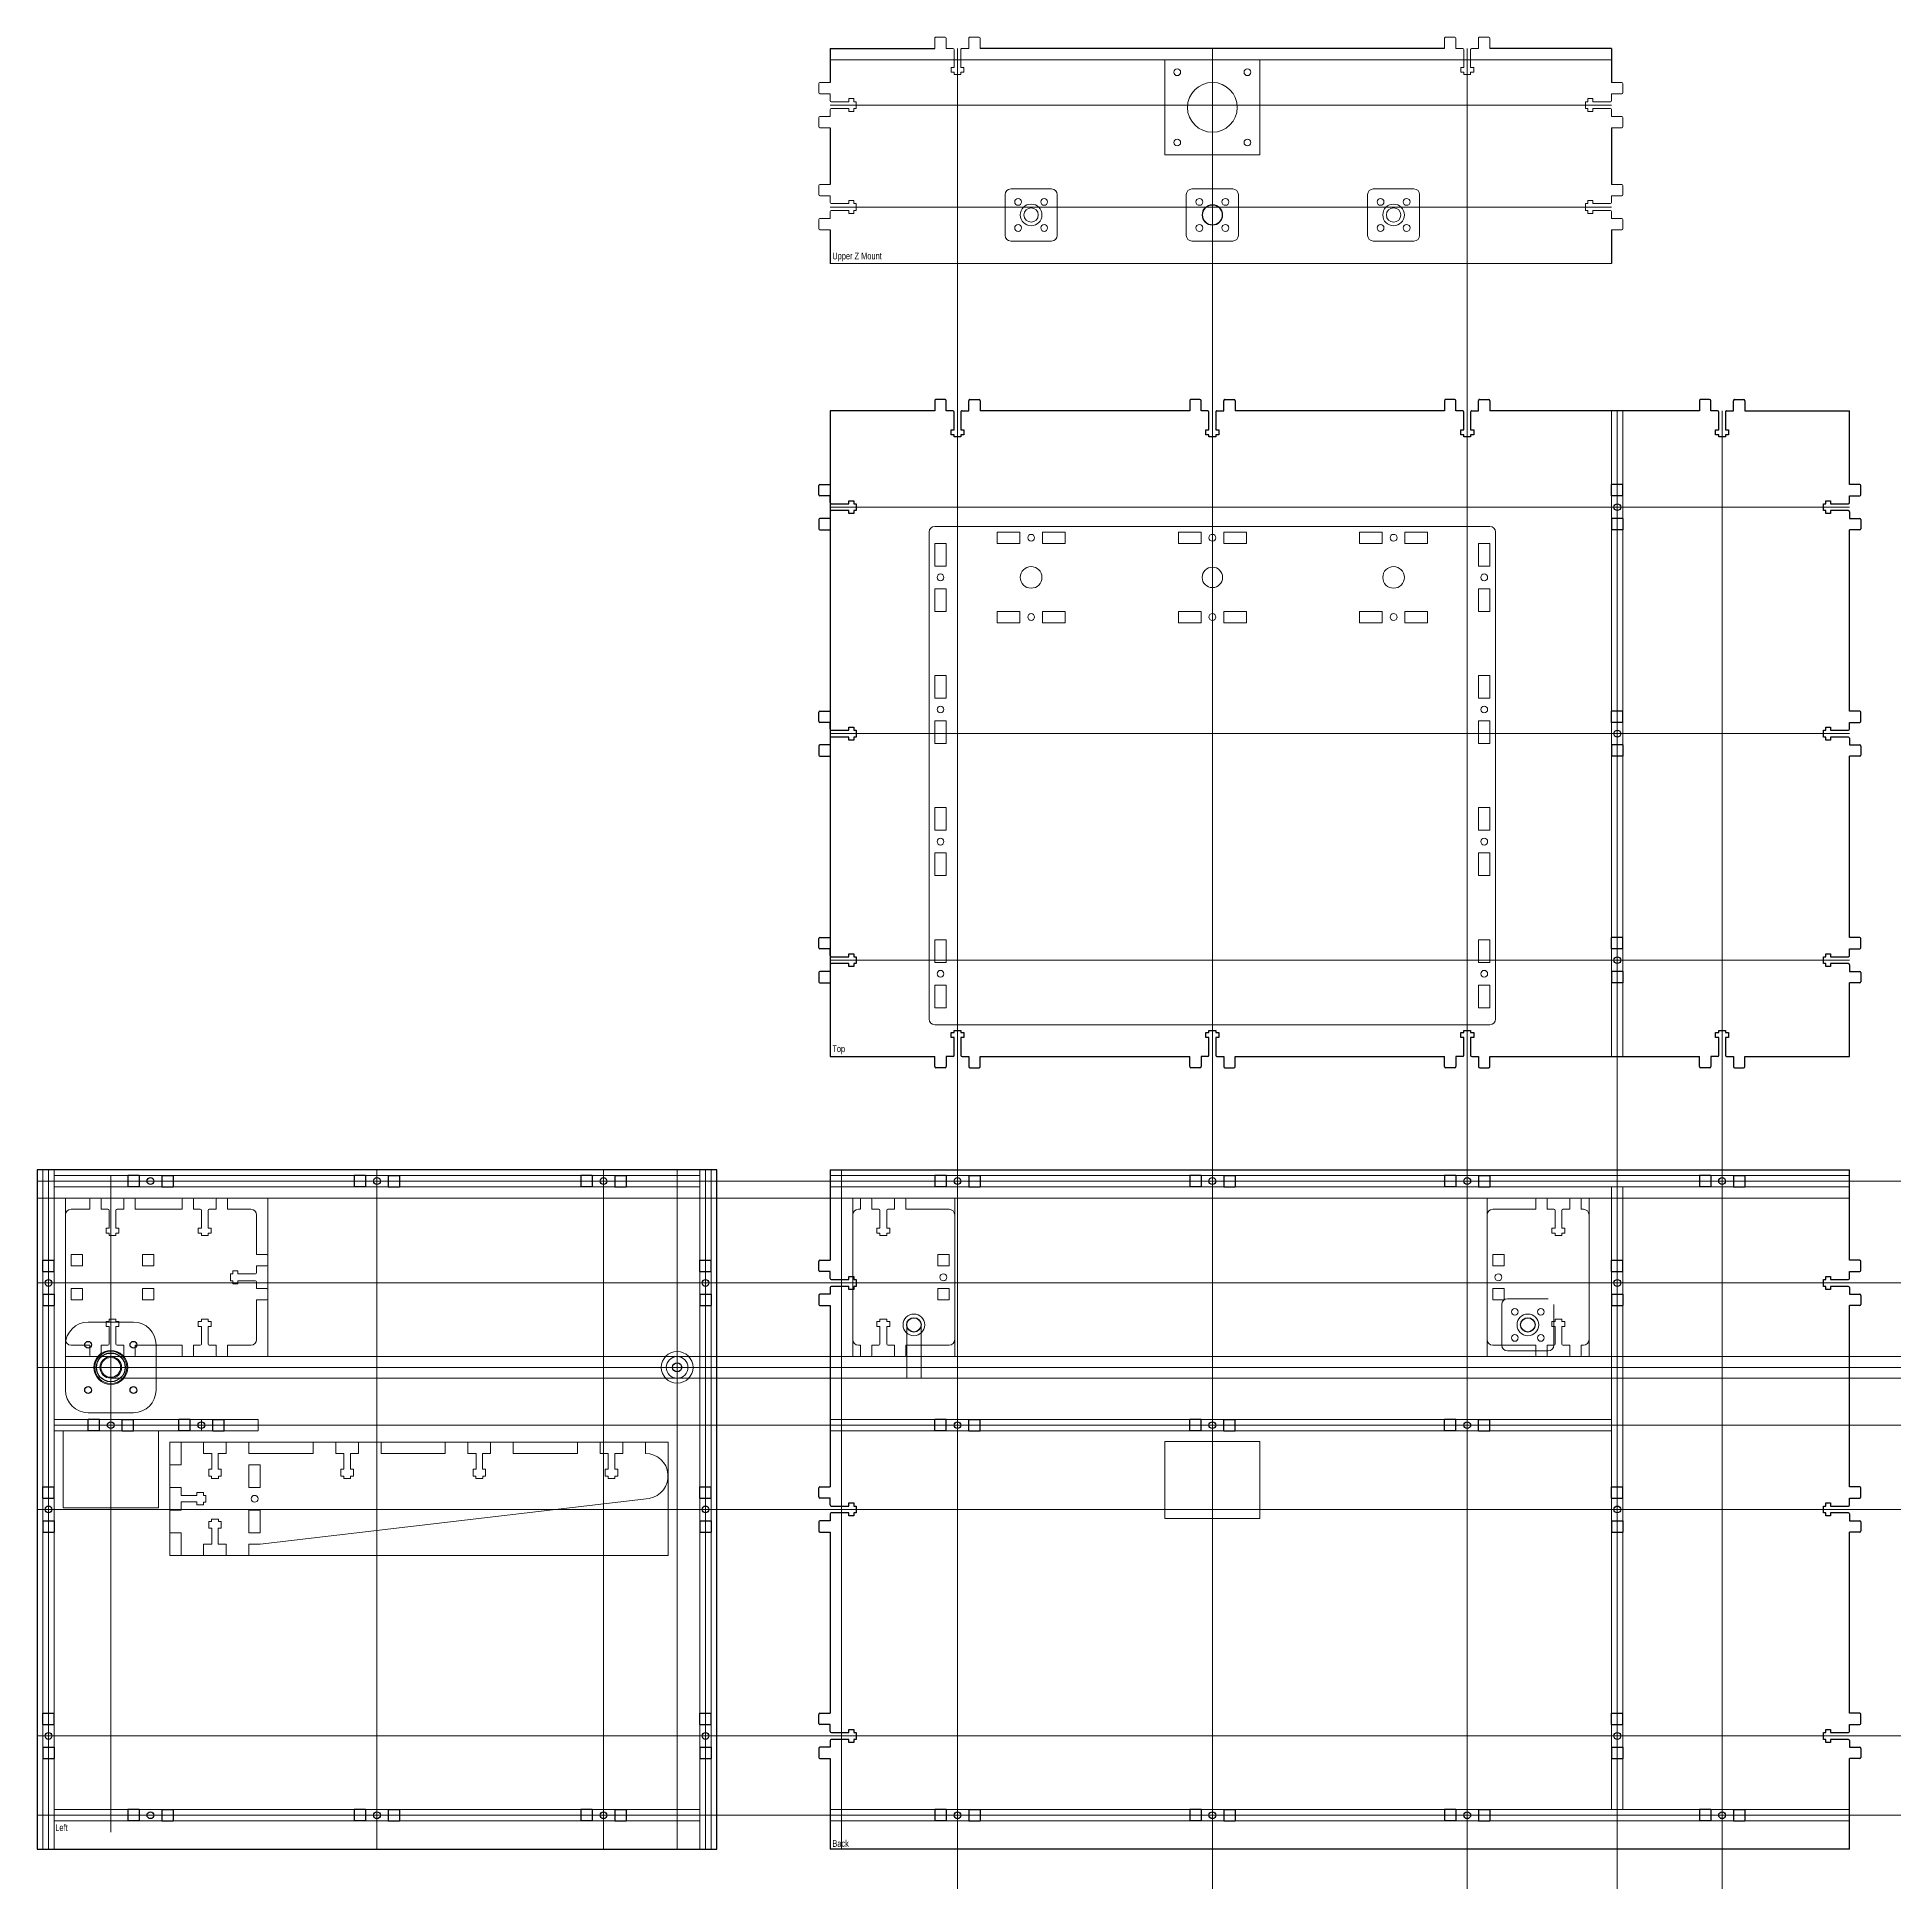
# Model space of a CAD drawing. Header units: millimetres. Extents: x -350 to 1150, y -685 to 800.
# Drawn here: x -350 to 470, y -15 to 800 of the extents above; entities that cross this region are included whole.
import ezdxf

# ---------------------------------------------------------------- set-up
doc = ezdxf.new("R2010")
doc.units = ezdxf.units.MM
doc.layers.get('0').update_dxf_attribs({"linetype": 'CONTINUOUS', "lineweight": 25, "true_color": 0x000000})
for name, color, linetype, lineweight, true_color in [('Drawing - Pulley', 5, 'CONTINUOUS', 0, 0x0000ff), ('Drawing - Y axis', 7, 'CONTINUOUS', 0, 0x000000), ('Drawing - Z Stage', 3, 'CONTINUOUS', 0, 0x00ff00), ('Drawing-Motor', 1, 'CONTINUOUS', 0, 0xff0000), ('Drawing-Walls', 2, 'CONTINUOUS', 0, 0xffff00), ('Drawings', 5, 'CONTINUOUS', 0, 0x0000ff), ('Old Motor', 7, 'CONTINUOUS', 0, 0x000000), ('Text', 1, 'CONTINUOUS', 0, 0xff0000), ('Y Bearing Bracket', 7, 'CONTINUOUS', 0, 0x000000), ('Y Rod Cover', 7, 'CONTINUOUS', 0, 0x000000), ('Z Rod Cover', 7, 'CONTINUOUS', 0, 0x000000), ('Z Stage Top', 7, 'CONTINUOUS', 0, 0x000000)]:
    doc.layers.add(name, color=color, linetype=linetype, lineweight=lineweight, true_color=true_color)
doc.styles.get("Standard").update_dxf_attribs({"font": 'txt', "width": 0.75})

# ---------------------------------------------------------------- blocks, each defined once
blk = doc.blocks.new('tabs-with-bolt-20')
for p, q in [((-2.86, 8.33), (-2.86, 10.5)), ((-2.86, 10.5), (-1.5, 10.5)), ((-1.5, 8.33), (-2.86, 8.33)), ((-1.5, 11.5), (1.5, 11.5)), ((-1.5, 10.5), (-1.5, 11.5)), ((-1.5, 0.5), (-1.5, 8.33)), ((1.5, 11.5), (1.5, 10.5)), ((1.5, 10.5), (2.86, 10.5)), ((2.86, 8.33), (1.5, 8.33)), ((1.5, 8.33), (1.5, 0.5)), ((2.86, 10.5), (2.86, 8.33)), ((-10, -4.5), (-10, 0)), ((-5, 0), (-5, -4.5)), ((-2, 0), (-5, 0)), ((2, 0), (5, 0)), ((-5.5, -5), (-9.5, -5)), ((5, 0), (5, -4.5)), ((5.5, -5), (9.5, -5)), ((10, -4.5), (10, 0))]:
    blk.add_line(p, q)
for centre, start, end in [((-2, 0.5), 270, 0), ((2, 0.5), 180, 270), ((-9.5, -4.5), 180, 270), ((-5.5, -4.5), 270, 0), ((5.5, -4.5), 180, 270), ((9.5, -4.5), 270, 0)]:
    blk.add_arc(centre, 0.5, start, end)
blk = doc.blocks.new('holes-20')
for p, q in [((-5, 2.5), (-10, 2.5)), ((-10, 2.5), (-10, -2.5)), ((-5, 2.5), (-5, -2.5)), ((5, 2.5), (10, 2.5)), ((5, 2.5), (5, -2.5)), ((10, 2.5), (10, -2.5)), ((-5, -2.5), (-10, -2.5)), ((5, -2.5), (10, -2.5))]:
    blk.add_line(p, q)
blk.add_circle((0, 0), 1.5)

msp = doc.modelspace()

# ---------------------------------------------------------------- linework, layer by layer
for p, q in [((0, 795), (0, 780)), ((0, 795), (46.25, 795)), ((271.25, 795), (66.25, 795)), ((345, 795), (291.25, 795)), ((345, 795), (345, 780)), ((0, 760), (0, 735)), ((345, 760), (345, 735)), ((0, 715), (0, 700)), ((345, 715), (345, 700)), ((0, 635), (0, 350)), ((46.25, 635), (0, 635)), ((158.75, 635), (66.25, 635)), ((271.25, 635), (178.75, 635)), ((383.75, 635), (291.25, 635)), ((403.75, 635), (450, 635)), ((450, 602.5), (450, 635)), ((450, 502.5), (450, 582.5)), ((450, 402.5), (450, 482.5)), ((450, 350), (450, 382.5)), ((0, 350), (46.25, 350)), ((66.25, 350), (158.75, 350)), ((178.75, 350), (271.25, 350)), ((291.25, 350), (383.75, 350)), ((403.75, 350), (450, 350)), ((-50, 300), (-350, 300)), ((-350, 300), (-350, 0)), ((-50, 0), (-50, 300)), ((0, 300), (450, 300)), ((0, 300), (0, 260)), ((450, 260), (450, 300)), ((0, 240), (0, 160)), ((450, 160), (450, 240)), ((0, 140), (0, 60)), ((450, 60), (450, 140)), ((0, 40), (0, 0)), ((450, 0), (450, 40)), ((-350, 0), (-50, 0)), ((450, 0), (0, 0))]:
    msp.add_line(p, q)
for centre, radius in [((37, 231.5), 3.17), ((308, 231.5), 3.17), ((-327.5, 222.72), 1.5), ((-307.5, 222.72), 1.5), ((-317.5, 212.72), 6.35), ((-67.5, 212.72), 2), ((-327.5, 202.72), 1.5), ((-307.5, 202.72), 1.5)]:
    msp.add_circle(centre, radius)
at = {"layer": 'Drawing - Pulley'}
for p, q in [((-67.5, 0), (-67.5, 300)), ((33.83, 231.5), (33.83, 207.95)), ((40.18, 231.5), (40.18, 207.95)), ((1150, 217.5), (-317.5, 217.5)), ((-317.5, 207.95), (1150, 207.95))]:
    msp.add_line(p, q, dxfattribs=at)
for centre, radius in [((-317.5, 212.72), 7.5), ((-317.5, 212.72), 7.11), ((-317.5, 212.72), 4.78), ((-67.5, 212.72), 7), ((-67.5, 212.72), 4.78)]:
    msp.add_circle(centre, radius, dxfattribs=at)
at = {"layer": 'Drawing - Y axis'}
for p, q in [((-337.5, 287.5), (-337.5, 217.5)), ((-248.12, 287.5), (-337.5, 287.5)), ((-311.25, 287.5), (-307.25, 287.5)), ((-281.5, 287.5), (-285.5, 287.5)), ((-270.5, 287.5), (-266.5, 287.5)), ((-248.12, 217.5), (-248.12, 287.5)), ((55, 287.5), (10, 287.5)), ((10, 217.5), (10, 287.5)), ((13.5, 287), (13.5, 282.5)), ((18.5, 282.5), (18.5, 287)), ((28.5, 282.5), (28.5, 287)), ((29, 287.5), (33, 287.5)), ((33.5, 287), (33.5, 282.5)), ((50, 287.5), (295, 287.5)), ((55, 217.5), (55, 287.5)), ((290, 217.5), (290, 287.5)), ((290, 287.5), (335, 287.5)), ((311.5, 287), (311.5, 282.5)), ((316, 287.5), (312, 287.5)), ((316.5, 282.5), (316.5, 287)), ((326.5, 282.5), (326.5, 287)), ((331.5, 287), (331.5, 282.5)), ((335, 217.5), (335, 287.5)), ((-326.75, 282.5), (-335, 282.5)), ((-326.75, 287), (-326.75, 282.5)), ((-321.75, 282.5), (-321.75, 287)), ((-318.75, 282.5), (-321.75, 282.5)), ((-318.25, 282), (-318.25, 274.17)), ((-315.25, 274.17), (-315.25, 282)), ((-314.75, 282.5), (-311.75, 282.5)), ((-311.75, 282.5), (-311.75, 287)), ((-306.75, 287), (-306.75, 282.5)), ((-286, 282.5), (-306.75, 282.5)), ((-286, 287), (-286, 282.5)), ((-281, 282.5), (-281, 287)), ((-278, 282.5), (-281, 282.5)), ((-277.5, 282), (-277.5, 274.17)), ((-274.5, 274.17), (-274.5, 282)), ((-274, 282.5), (-271, 282.5)), ((-271, 282.5), (-271, 287)), ((-266, 287), (-266, 282.5)), ((-255.62, 282.5), (-266, 282.5)), ((-253.12, 262.5), (-253.12, 280)), ((13.5, 282.5), (12.5, 282.5)), ((21.5, 282.5), (18.5, 282.5)), ((22, 274.17), (22, 282)), ((25, 282), (25, 274.17)), ((25.5, 282.5), (28.5, 282.5)), ((52.5, 282.5), (33.5, 282.5)), ((292.5, 282.5), (311.5, 282.5)), ((319.5, 282.5), (316.5, 282.5)), ((320, 282), (320, 274.17)), ((323, 274.17), (323, 282)), ((323.5, 282.5), (326.5, 282.5)), ((331.5, 282.5), (332.5, 282.5)), ((-319.61, 274.17), (-319.61, 272)), ((-318.25, 274.17), (-319.61, 274.17)), ((-319.61, 272), (-318.25, 272)), ((-318.25, 272), (-318.25, 271)), ((-318.25, 271), (-315.25, 271)), ((-313.89, 274.17), (-315.25, 274.17)), ((-315.25, 271), (-315.25, 272)), ((-315.25, 272), (-313.89, 272)), ((-313.89, 272), (-313.89, 274.17)), ((-278.86, 274.17), (-278.86, 272)), ((-277.5, 274.17), (-278.86, 274.17)), ((-278.86, 272), (-277.5, 272)), ((-277.5, 272), (-277.5, 271)), ((-277.5, 271), (-274.5, 271)), ((-273.14, 274.17), (-274.5, 274.17)), ((-274.5, 271), (-274.5, 272)), ((-274.5, 272), (-273.14, 272)), ((-273.14, 272), (-273.14, 274.17)), ((20.64, 272), (20.64, 274.17)), ((20.64, 274.17), (22, 274.17)), ((22, 272), (20.64, 272)), ((22, 271), (22, 272)), ((25, 271), (22, 271)), ((25, 274.17), (26.36, 274.17)), ((26.36, 272), (25, 272)), ((25, 272), (25, 271)), ((26.36, 274.17), (26.36, 272)), ((318.64, 274.17), (318.64, 272)), ((320, 274.17), (318.64, 274.17)), ((318.64, 272), (320, 272)), ((320, 272), (320, 271)), ((320, 271), (323, 271)), ((324.36, 274.17), (323, 274.17)), ((323, 271), (323, 272)), ((323, 272), (324.36, 272)), ((324.36, 272), (324.36, 274.17)), ((-335, 257.5), (-335, 262.5)), ((-330, 262.5), (-335, 262.5)), ((-330, 257.5), (-330, 262.5)), ((-303.5, 257.5), (-303.5, 262.5)), ((-298.5, 262.5), (-303.5, 262.5)), ((-298.5, 257.5), (-298.5, 262.5)), ((-248.62, 262.5), (-253.12, 262.5)), ((47.5, 257.5), (47.5, 262.5)), ((52.5, 262.5), (47.5, 262.5)), ((52.5, 257.5), (52.5, 262.5)), ((292.5, 257.5), (292.5, 262.5)), ((292.5, 262.5), (297.5, 262.5)), ((297.5, 257.5), (297.5, 262.5)), ((-330, 257.5), (-335, 257.5)), ((-298.5, 257.5), (-303.5, 257.5)), ((-261.45, 255.36), (-263.62, 255.36)), ((-263.62, 255.36), (-263.62, 254)), ((-261.45, 254), (-261.45, 255.36)), ((-253.12, 257.5), (-248.62, 257.5)), ((-253.12, 254.5), (-253.12, 257.5)), ((52.5, 257.5), (47.5, 257.5)), ((292.5, 257.5), (297.5, 257.5)), ((-335, 247.5), (-335, 242.5)), ((-330, 247.5), (-335, 247.5)), ((-330, 247.5), (-330, 242.5)), ((-303.5, 247.5), (-303.5, 242.5)), ((-298.5, 247.5), (-303.5, 247.5)), ((-298.5, 247.5), (-298.5, 242.5)), ((-264.62, 254), (-264.62, 251)), ((-263.62, 254), (-264.62, 254)), ((-264.62, 251), (-263.62, 251)), ((-263.62, 251), (-263.62, 249.64)), ((-263.62, 249.64), (-261.45, 249.64)), ((-253.62, 254), (-261.45, 254)), ((-261.45, 249.64), (-261.45, 251)), ((-261.45, 251), (-253.62, 251)), ((-253.12, 250.5), (-253.12, 247.5)), ((-253.12, 247.5), (-248.62, 247.5)), ((-248.12, 247), (-248.12, 243)), ((47.5, 247.5), (47.5, 242.5)), ((52.5, 247.5), (47.5, 247.5)), ((52.5, 247.5), (52.5, 242.5)), ((292.5, 247.5), (292.5, 242.5)), ((292.5, 247.5), (297.5, 247.5)), ((297.5, 247.5), (297.5, 242.5)), ((-330, 242.5), (-335, 242.5)), ((-298.5, 242.5), (-303.5, 242.5)), ((-248.62, 242.5), (-253.12, 242.5)), ((-253.12, 225), (-253.12, 242.5)), ((52.5, 242.5), (47.5, 242.5)), ((292.5, 242.5), (297.5, 242.5)), ((-319.61, 233), (-319.61, 230.83)), ((-318.25, 233), (-319.61, 233)), ((-319.61, 230.83), (-318.25, 230.83)), ((-315.25, 234), (-318.25, 234)), ((-318.25, 234), (-318.25, 233)), ((-318.25, 230.83), (-318.25, 223)), ((-315.25, 233), (-315.25, 234)), ((-313.89, 233), (-315.25, 233)), ((-315.25, 230.83), (-313.89, 230.83)), ((-315.25, 223), (-315.25, 230.83)), ((-313.89, 230.83), (-313.89, 233)), ((-278.86, 233), (-278.86, 230.83)), ((-277.5, 233), (-278.86, 233)), ((-278.86, 230.83), (-277.5, 230.83)), ((-274.5, 234), (-277.5, 234)), ((-277.5, 234), (-277.5, 233)), ((-277.5, 230.83), (-277.5, 223)), ((-274.5, 233), (-274.5, 234)), ((-273.14, 233), (-274.5, 233)), ((-274.5, 230.83), (-273.14, 230.83)), ((-274.5, 223), (-274.5, 230.83)), ((-273.14, 230.83), (-273.14, 233)), ((20.64, 230.83), (20.64, 233)), ((20.64, 233), (22, 233)), ((22, 230.83), (20.64, 230.83)), ((22, 234), (25, 234)), ((22, 233), (22, 234)), ((22, 223), (22, 230.83)), ((25, 234), (25, 233)), ((25, 233), (26.36, 233)), ((26.36, 230.83), (25, 230.83)), ((25, 230.83), (25, 223)), ((26.36, 233), (26.36, 230.83)), ((318.64, 233), (318.64, 230.83)), ((320, 233), (318.64, 233)), ((318.64, 230.83), (320, 230.83)), ((323, 234), (320, 234)), ((320, 234), (320, 233)), ((320, 230.83), (320, 223)), ((323, 233), (323, 234)), ((324.36, 233), (323, 233)), ((323, 230.83), (324.36, 230.83)), ((323, 223), (323, 230.83)), ((324.36, 230.83), (324.36, 233)), ((-326.75, 222.5), (-335, 222.5)), ((-326.75, 218), (-326.75, 222.5)), ((-318.75, 222.5), (-321.75, 222.5)), ((-321.75, 222.5), (-321.75, 218)), ((-314.75, 222.5), (-311.75, 222.5)), ((-311.75, 222.5), (-311.75, 218)), ((-306.75, 218), (-306.75, 222.5)), ((-286, 222.5), (-306.75, 222.5)), ((-286, 218), (-286, 222.5)), ((-278, 222.5), (-281, 222.5)), ((-281, 222.5), (-281, 218)), ((-274, 222.5), (-271, 222.5)), ((-271, 222.5), (-271, 218)), ((-266, 218), (-266, 222.5)), ((-255.62, 222.5), (-266, 222.5)), ((13.5, 222.5), (12.5, 222.5)), ((13.5, 218), (13.5, 222.5)), ((18.5, 222.5), (18.5, 218)), ((21.5, 222.5), (18.5, 222.5)), ((25.5, 222.5), (28.5, 222.5)), ((28.5, 222.5), (28.5, 218)), ((33.5, 218), (33.5, 222.5)), ((52.5, 222.5), (33.5, 222.5)), ((292.5, 222.5), (311.5, 222.5)), ((311.5, 218), (311.5, 222.5)), ((319.5, 222.5), (316.5, 222.5)), ((316.5, 222.5), (316.5, 218)), ((323.5, 222.5), (326.5, 222.5)), ((326.5, 222.5), (326.5, 218)), ((331.5, 218), (331.5, 222.5)), ((331.5, 222.5), (332.5, 222.5)), ((-248.12, 217.5), (-337.5, 217.5)), ((-311.25, 217.5), (-307.25, 217.5)), ((-281.5, 217.5), (-285.5, 217.5)), ((-270.5, 217.5), (-266.5, 217.5)), ((10, 217.5), (55, 217.5)), ((18, 217.5), (14, 217.5)), ((295, 217.5), (50, 217.5)), ((335, 217.5), (290, 217.5)), ((327, 217.5), (331, 217.5))]:
    msp.add_line(p, q, dxfattribs=at)
for centre, radius in [((50, 252.5), 1.5), ((295, 252.5), 1.5), ((37, 231.5), 4.78), ((308, 231.5), 4.78)]:
    msp.add_circle(centre, radius, dxfattribs=at)
for centre, radius, start, end in [((-326.25, 287), 0.5, 90, 180), ((-322.25, 287), 0.5, 360, 90), ((-311.25, 287), 0.5, 90, 180), ((-307.25, 287), 0.5, 360, 90), ((-285.5, 287), 0.5, 90, 180), ((-281.5, 287), 0.5, 360, 90), ((-270.5, 287), 0.5, 90, 180), ((-266.5, 287), 0.5, 360, 90), ((14, 287), 0.5, 90, 180), ((18, 287), 0.5, 360, 90), ((29, 287), 0.5, 90, 180), ((33, 287), 0.5, 360, 90), ((312, 287), 0.5, 90, 180), ((316, 287), 0.5, 0, 90), ((327, 287), 0.5, 90, 180), ((331, 287), 0.5, 0, 90), ((-335, 280), 2.5, 90, 180), ((-318.75, 282), 0.5, 360, 90), ((-314.75, 282), 0.5, 90, 180), ((-278, 282), 0.5, 360, 90), ((-274, 282), 0.5, 90, 180), ((-255.62, 280), 2.5, 360, 90), ((12.5, 280), 2.5, 90, 180), ((21.5, 282), 0.5, 360, 90), ((25.5, 282), 0.5, 90, 180), ((52.5, 280), 2.5, 360, 90), ((292.5, 280), 2.5, 90, 180), ((319.5, 282), 0.5, 0, 90), ((323.5, 282), 0.5, 90, 180), ((332.5, 280), 2.5, 0, 90), ((-248.62, 262), 0.5, 360, 90), ((-253.62, 254.5), 0.5, 270, 360), ((-248.62, 258), 0.5, 270, 360), ((-253.62, 250.5), 0.5, 0, 90), ((-248.62, 247), 0.5, 360, 90), ((-248.62, 243), 0.5, 270, 360), ((-335, 225), 2.5, 180, 270), ((-318.75, 223), 0.5, 270, 360), ((-314.75, 223), 0.5, 180, 270), ((-278, 223), 0.5, 270, 360), ((-274, 223), 0.5, 180, 270), ((-255.62, 225), 2.5, 270, 0), ((12.5, 225), 2.5, 180, 270), ((21.5, 223), 0.5, 270, 360), ((25.5, 223), 0.5, 180, 270), ((52.5, 225), 2.5, 270, 360), ((292.5, 225), 2.5, 180, 270), ((319.5, 223), 0.5, 270, 0), ((323.5, 223), 0.5, 180, 270), ((332.5, 225), 2.5, 270, 0), ((-326.25, 218), 0.5, 180, 270), ((-322.25, 218), 0.5, 270, 360), ((-311.25, 218), 0.5, 180, 270), ((-307.25, 218), 0.5, 270, 360), ((-285.5, 218), 0.5, 180, 270), ((-281.5, 218), 0.5, 270, 360), ((-270.5, 218), 0.5, 180, 270), ((-266.5, 218), 0.5, 270, 360), ((14, 218), 0.5, 180, 270), ((18, 218), 0.5, 270, 360), ((29, 218), 0.5, 180, 270), ((33, 218), 0.5, 270, 360), ((312, 218), 0.5, 180, 270), ((316, 218), 0.5, 270, 0), ((327, 218), 0.5, 180, 270), ((331, 218), 0.5, 270, 0)]:
    msp.add_arc(centre, radius, start, end, dxfattribs=at)
at = {"layer": 'Drawing - Z Stage'}
for p, q in [((46.25, 584), (291.25, 584)), ((43.75, 581.5), (43.75, 366.5)), ((46.25, 566.5), (46.25, 576.5)), ((46.25, 576.5), (51.25, 576.5)), ((51.25, 566.5), (51.25, 576.5)), ((73.75, 581.5), (83.75, 581.5)), ((73.75, 576.5), (73.75, 581.5)), ((73.75, 576.5), (83.75, 576.5)), ((83.75, 581.5), (83.75, 576.5)), ((93.75, 581.5), (103.75, 581.5)), ((93.75, 576.5), (93.75, 581.5)), ((93.75, 576.5), (103.75, 576.5)), ((103.75, 581.5), (103.75, 576.5)), ((153.75, 581.5), (163.75, 581.5)), ((153.75, 576.5), (153.75, 581.5)), ((153.75, 576.5), (163.75, 576.5)), ((163.75, 581.5), (163.75, 576.5)), ((173.75, 581.5), (183.75, 581.5)), ((173.75, 576.5), (173.75, 581.5)), ((173.75, 576.5), (183.75, 576.5)), ((183.75, 581.5), (183.75, 576.5)), ((233.75, 581.5), (243.75, 581.5)), ((233.75, 576.5), (233.75, 581.5)), ((233.75, 576.5), (243.75, 576.5)), ((243.75, 581.5), (243.75, 576.5)), ((253.75, 581.5), (263.75, 581.5)), ((253.75, 576.5), (253.75, 581.5)), ((253.75, 576.5), (263.75, 576.5)), ((263.75, 581.5), (263.75, 576.5)), ((286.25, 566.5), (286.25, 576.5)), ((286.25, 576.5), (291.25, 576.5)), ((291.25, 566.5), (291.25, 576.5)), ((293.75, 581.5), (293.75, 366.5)), ((51.25, 566.5), (46.25, 566.5)), ((291.25, 566.5), (286.25, 566.5)), ((46.25, 556.5), (51.25, 556.5)), ((46.25, 546.5), (46.25, 556.5)), ((51.25, 546.5), (51.25, 556.5)), ((286.25, 556.5), (291.25, 556.5)), ((286.25, 546.5), (286.25, 556.5)), ((291.25, 546.5), (291.25, 556.5)), ((51.25, 546.5), (46.25, 546.5)), ((73.75, 546.5), (83.75, 546.5)), ((73.75, 541.5), (73.75, 546.5)), ((73.75, 541.5), (83.75, 541.5)), ((83.75, 546.5), (83.75, 541.5)), ((93.75, 546.5), (103.75, 546.5)), ((93.75, 541.5), (93.75, 546.5)), ((93.75, 541.5), (103.75, 541.5)), ((103.75, 546.5), (103.75, 541.5)), ((153.75, 546.5), (163.75, 546.5)), ((153.75, 541.5), (153.75, 546.5)), ((153.75, 541.5), (163.75, 541.5)), ((163.75, 546.5), (163.75, 541.5)), ((173.75, 546.5), (183.75, 546.5)), ((173.75, 541.5), (173.75, 546.5)), ((173.75, 541.5), (183.75, 541.5)), ((183.75, 546.5), (183.75, 541.5)), ((233.75, 546.5), (243.75, 546.5)), ((233.75, 541.5), (233.75, 546.5)), ((233.75, 541.5), (243.75, 541.5)), ((243.75, 546.5), (243.75, 541.5)), ((253.75, 546.5), (263.75, 546.5)), ((253.75, 541.5), (253.75, 546.5)), ((253.75, 541.5), (263.75, 541.5)), ((263.75, 546.5), (263.75, 541.5)), ((291.25, 546.5), (286.25, 546.5)), ((46.25, 508.17), (46.25, 518.17)), ((46.25, 518.17), (51.25, 518.17)), ((51.25, 508.17), (51.25, 518.17)), ((286.25, 508.17), (286.25, 518.17)), ((286.25, 518.17), (291.25, 518.17)), ((291.25, 508.17), (291.25, 518.17)), ((51.25, 508.17), (46.25, 508.17)), ((291.25, 508.17), (286.25, 508.17)), ((46.25, 498.17), (51.25, 498.17)), ((46.25, 488.17), (46.25, 498.17)), ((51.25, 488.17), (51.25, 498.17)), ((286.25, 498.17), (291.25, 498.17)), ((286.25, 488.17), (286.25, 498.17)), ((291.25, 488.17), (291.25, 498.17)), ((51.25, 488.17), (46.25, 488.17)), ((291.25, 488.17), (286.25, 488.17)), ((46.25, 449.83), (46.25, 459.83)), ((46.25, 459.83), (51.25, 459.83)), ((51.25, 449.83), (51.25, 459.83)), ((286.25, 449.83), (286.25, 459.83)), ((286.25, 459.83), (291.25, 459.83)), ((291.25, 449.83), (291.25, 459.83)), ((51.25, 449.83), (46.25, 449.83)), ((291.25, 449.83), (286.25, 449.83)), ((46.25, 439.83), (51.25, 439.83)), ((46.25, 429.83), (46.25, 439.83)), ((51.25, 429.83), (51.25, 439.83)), ((286.25, 439.83), (291.25, 439.83)), ((286.25, 429.83), (286.25, 439.83)), ((291.25, 429.83), (291.25, 439.83)), ((51.25, 429.83), (46.25, 429.83)), ((291.25, 429.83), (286.25, 429.83)), ((46.25, 391.5), (46.25, 401.5)), ((46.25, 401.5), (51.25, 401.5)), ((51.25, 391.5), (51.25, 401.5)), ((286.25, 391.5), (286.25, 401.5)), ((286.25, 401.5), (291.25, 401.5)), ((291.25, 391.5), (291.25, 401.5)), ((51.25, 391.5), (46.25, 391.5)), ((291.25, 391.5), (286.25, 391.5)), ((46.25, 381.5), (51.25, 381.5)), ((46.25, 371.5), (46.25, 381.5)), ((51.25, 371.5), (51.25, 381.5)), ((286.25, 381.5), (291.25, 381.5)), ((286.25, 371.5), (286.25, 381.5)), ((291.25, 371.5), (291.25, 381.5)), ((51.25, 371.5), (46.25, 371.5)), ((291.25, 371.5), (286.25, 371.5)), ((46.25, 364), (291.25, 364)), ((-291.5, 138), (-291.5, 179.72)), ((-71.5, 179.72), (-291.5, 179.72)), ((-291.5, 179.72), (-291.5, 129.72)), ((-286.5, 179.72), (-286.5, 174.72)), ((-286.5, 174.72), (-286.5, 169.72)), ((-276.5, 174.72), (-276.5, 179.72)), ((-272.9, 174.73), (-276.5, 174.72)), ((-272.9, 167.73), (-272.9, 174.73)), ((-270.08, 174.72), (-270.08, 167.73)), ((-266.5, 174.72), (-270.08, 174.72)), ((-266.5, 179.72), (-266.5, 174.72)), ((-256.5, 179.72), (-266.5, 179.72)), ((-256.5, 174.72), (-256.5, 179.72)), ((-228.17, 174.72), (-256.5, 174.72)), ((-218.17, 179.72), (-228.17, 179.72)), ((-228.17, 179.72), (-228.17, 174.72)), ((-218.17, 174.72), (-218.17, 179.72)), ((-214.57, 174.73), (-218.17, 174.72)), ((-214.57, 167.73), (-214.57, 174.73)), ((-211.75, 174.72), (-211.75, 167.73)), ((-208.17, 174.72), (-211.75, 174.72)), ((-208.17, 179.72), (-208.17, 174.72)), ((-198.17, 179.72), (-208.17, 179.72)), ((-198.17, 174.72), (-198.17, 179.72)), ((-169.83, 174.72), (-198.17, 174.72)), ((-159.83, 179.72), (-169.83, 179.72)), ((-169.83, 179.72), (-169.83, 174.72)), ((-159.83, 174.72), (-159.83, 179.72)), ((-156.23, 174.73), (-159.83, 174.72)), ((-156.23, 167.73), (-156.23, 174.73)), ((-153.42, 174.72), (-153.42, 167.73)), ((-149.83, 174.72), (-153.42, 174.72)), ((-149.83, 179.72), (-149.83, 174.72)), ((-139.83, 179.72), (-149.83, 179.72)), ((-139.83, 174.72), (-139.83, 179.72)), ((-111.5, 174.72), (-139.83, 174.72)), ((-101.5, 179.72), (-111.5, 179.72)), ((-111.5, 179.72), (-111.5, 174.72)), ((-101.5, 174.72), (-101.5, 179.72)), ((-97.9, 174.73), (-101.5, 174.72)), ((-97.9, 167.73), (-97.9, 174.73)), ((-95.08, 174.72), (-95.08, 167.73)), ((-91.5, 174.72), (-95.08, 174.72)), ((-91.5, 179.72), (-91.5, 174.72)), ((-81.5, 179.72), (-91.5, 179.72)), ((-81.5, 174.72), (-81.5, 179.72)), ((-71.5, 179.72), (-71.5, 129.72)), ((-286.5, 169.72), (-291.5, 169.72)), ((-274.25, 167.72), (-272.9, 167.73)), ((-274.25, 167.72), (-274.25, 164.72)), ((-273, 164.72), (-274.25, 164.72)), ((-273, 163.72), (-273, 164.72)), ((-270.08, 167.73), (-268.75, 167.72)), ((-268.75, 164.72), (-270, 164.72)), ((-270, 164.72), (-270, 163.72)), ((-268.75, 167.72), (-268.75, 164.72)), ((-251.5, 169.72), (-256.5, 169.72)), ((-256.5, 159.72), (-256.5, 169.72)), ((-251.5, 159.72), (-251.5, 169.72)), ((-215.92, 167.72), (-215.91, 164.72)), ((-215.92, 167.72), (-214.57, 167.73)), ((-214.67, 164.72), (-215.91, 164.72)), ((-214.67, 163.72), (-214.67, 164.72)), ((-211.75, 167.73), (-210.42, 167.72)), ((-210.41, 164.72), (-211.67, 164.72)), ((-211.67, 164.72), (-211.67, 163.72)), ((-210.42, 167.72), (-210.41, 164.72)), ((-157.58, 167.72), (-156.23, 167.73)), ((-157.58, 167.72), (-157.58, 164.72)), ((-156.33, 164.72), (-157.58, 164.72)), ((-156.33, 163.72), (-156.33, 164.72)), ((-153.42, 167.73), (-152.08, 167.72)), ((-152.08, 164.72), (-153.33, 164.72)), ((-153.33, 164.72), (-153.33, 163.72)), ((-152.08, 167.72), (-152.08, 164.72)), ((-99.25, 167.72), (-97.9, 167.73)), ((-99.25, 167.72), (-99.25, 164.72)), ((-98, 164.72), (-99.25, 164.72)), ((-98, 163.72), (-98, 164.72)), ((-95.08, 167.73), (-93.75, 167.72)), ((-93.75, 164.72), (-95, 164.72)), ((-95, 164.72), (-95, 163.72)), ((-93.75, 167.72), (-93.75, 164.72)), ((-291.5, 159.72), (-286.5, 159.72)), ((-286.5, 159.72), (-286.5, 156.14)), ((-286.5, 156.14), (-279.5, 156.14)), ((-279.5, 157.47), (-276.5, 157.48)), ((-279.5, 156.14), (-279.5, 157.47)), ((-276.5, 157.48), (-276.5, 156.22)), ((-276.5, 156.22), (-275.5, 156.22)), ((-275.5, 156.22), (-275.5, 153.22)), ((-270, 163.72), (-273, 163.72)), ((-256.5, 159.72), (-251.5, 159.72)), ((-211.67, 163.72), (-214.67, 163.72)), ((-153.33, 163.72), (-156.33, 163.72)), ((-95, 163.72), (-98, 163.72)), ((-291.5, 149.72), (-291.5, 139.72)), ((-286.5, 149.72), (-291.5, 149.72)), ((-279.5, 153.32), (-286.5, 153.32)), ((-286.5, 153.32), (-286.5, 149.72)), ((-279.5, 151.97), (-279.5, 153.32)), ((-279.5, 151.97), (-276.5, 151.98)), ((-276.5, 153.22), (-276.5, 151.98)), ((-275.5, 153.22), (-276.5, 153.22)), ((-251.5, 149.72), (-256.5, 149.72)), ((-256.5, 139.72), (-256.5, 149.72)), ((-251.5, 134.72), (-79.79, 154.88)), ((-251.5, 139.72), (-251.5, 149.72)), ((-291.5, 139.72), (-286.5, 139.72)), ((-286.5, 134.72), (-286.5, 139.72)), ((-274.25, 141.72), (-274.25, 144.72)), ((-274.25, 144.72), (-273, 144.72)), ((-272.92, 141.72), (-274.25, 141.72)), ((-273, 145.72), (-270, 145.72)), ((-273, 144.72), (-273, 145.72)), ((-272.92, 134.72), (-272.92, 141.72)), ((-270.1, 141.72), (-270.1, 134.72)), ((-268.75, 141.72), (-270.1, 141.72)), ((-270, 145.72), (-270, 144.72)), ((-270, 144.72), (-268.75, 144.72)), ((-268.75, 141.72), (-268.75, 144.72)), ((-256.5, 139.72), (-251.5, 139.72)), ((-286.5, 134.72), (-286.5, 129.72)), ((-276.5, 134.72), (-272.92, 134.72)), ((-276.5, 129.72), (-276.5, 134.72)), ((-270.1, 134.72), (-266.5, 134.72)), ((-266.5, 134.72), (-266.5, 129.72)), ((-256.5, 129.72), (-256.5, 134.72)), ((-256.5, 134.72), (-251.5, 134.72)), ((-291.5, 129.72), (-71.5, 129.72)), ((-286.5, 129.72), (-276.5, 129.72))]:
    msp.add_line(p, q, dxfattribs=at)
for centre, radius in [((88.75, 721.5), 4.78), ((168.75, 721.5), 4.5), ((248.75, 721.5), 4.78), ((88.75, 579), 1.5), ((168.75, 579), 1.5), ((248.75, 579), 1.5), ((88.75, 561.5), 4.78), ((168.75, 561.5), 4.5), ((248.75, 561.5), 4.78), ((48.75, 561.5), 1.5), ((288.75, 561.5), 1.5), ((88.75, 544), 1.5), ((168.75, 544), 1.5), ((248.75, 544), 1.5), ((48.75, 503.17), 1.5), ((288.75, 503.17), 1.5), ((48.75, 444.83), 1.5), ((288.75, 444.83), 1.5), ((48.75, 386.5), 1.5), ((288.75, 386.5), 1.5), ((-254, 154.72), 1.5)]:
    msp.add_circle(centre, radius, dxfattribs=at)
for centre, radius, start, end in [((46.25, 581.5), 2.5, 90, 180), ((291.25, 581.5), 2.5, 0, 90), ((46.25, 366.5), 2.5, 180, 270), ((291.25, 366.5), 2.5, 270, 0), ((-81.51, 164.73), 10, 279.91336, 89.95448)]:
    msp.add_arc(centre, radius, start, end, dxfattribs=at)
at = {"layer": 'Drawing-Motor'}
for p, q in [((147.75, 790), (189.75, 790)), ((147.75, 748), (147.75, 790)), ((168.75, 748), (168.75, 790)), ((189.75, 748), (189.75, 790)), ((147.75, 748), (189.75, 748)), ((-350, 212.72), (1150, 212.72)), ((-317.5, 184.72), (-317.5, 208.72)), ((168.75, 180), (168.75, 207.95)), ((-338.5, 150.72), (-338.5, 184.72)), ((-338.5, 184.72), (-296.5, 184.72)), ((-296.5, 150.72), (-296.5, 184.72)), ((147.75, 146), (147.75, 180)), ((189.75, 180), (147.75, 180)), ((189.75, 146), (189.75, 180)), ((-296.5, 150.72), (-338.5, 150.72)), ((147.75, 146), (189.75, 146))]:
    msp.add_line(p, q, dxfattribs=at)
at = {"layer": 'Drawing-Walls'}
for p, q in [((345, 635), (345, 350)), ((350, 635), (350, 350)), ((-347.5, 300), (-347.5, 0)), ((-342.5, 300), (-342.5, 0)), ((-342.5, 297.5), (-57.5, 297.5)), ((-57.5, 0), (-57.5, 300)), ((-52.5, 0), (-52.5, 300)), ((0, 297.5), (450, 297.5)), ((-342.5, 292.5), (-57.5, 292.5)), ((0, 292.5), (450, 292.5)), ((345, 292.5), (345, 17.5)), ((350, 292.5), (350, 17.5)), ((-342.5, 189.72), (-252.5, 189.72)), ((-252.5, 189.72), (-252.5, 184.72)), ((345, 189.72), (0, 189.72)), ((-342.5, 184.72), (-252.5, 184.72)), ((345, 184.72), (0, 184.72)), ((-342.5, 17.5), (-57.5, 17.5)), ((450, 17.5), (0, 17.5)), ((-342.5, 12.5), (-57.5, 12.5)), ((450, 12.5), (0, 12.5))]:
    msp.add_line(p, q, dxfattribs=at)
at = {"layer": 'Drawings'}
for p, q in [((345, 790), (0, 790)), ((56.25, -685), (56.25, 795)), ((168.75, -685), (168.75, 795)), ((281.25, -685), (281.25, 795)), ((345, 770), (0, 770)), ((0, 725), (345, 725)), ((347.5, 635), (347.5, -685)), ((393.75, -685), (393.75, 635)), ((0, 592.5), (450, 592.5)), ((0, 492.5), (450, 492.5)), ((0, 392.5), (450, 392.5)), ((-345, 300), (-345, 0)), ((-317.5, 297.5), (-317.5, 7.5)), ((-200, 300), (-200, 0)), ((-100, 300), (-100, 0)), ((-55, 0), (-55, 300)), ((5, 0), (5, 300)), ((-350, 295), (1150, 295)), ((-350, 287.5), (450, 287.5)), ((-350, 250), (1150, 250)), ((-317.5, 194.45), (-317.5, 189.45)), ((-277.5, 189.72), (-277.5, 184.72)), ((-342.5, 187.22), (1150, 187.22)), ((345, 187.22), (0, 187.22)), ((-350, 150), (1150, 150)), ((-350, 50), (1150, 50)), ((-350, 15), (1150, 15))]:
    msp.add_line(p, q, dxfattribs=at)
at = {"layer": 'Old Motor'}
for centre, radius in [((153.25, 784.5), 1.5), ((168.75, 769), 11), ((184.24, 784.5), 1.5), ((153.25, 753.5), 1.5), ((184.24, 753.5), 1.5)]:
    msp.add_circle(centre, radius, dxfattribs=at)
at = {"layer": 'Y Bearing Bracket'}
for p, q in [((-327.5, 232.72), (-307.5, 232.72)), ((-337.5, 202.72), (-337.5, 222.72)), ((-297.5, 222.72), (-297.5, 202.72)), ((-307.5, 192.72), (-327.5, 192.72))]:
    msp.add_line(p, q, dxfattribs=at)
for centre, radius in [((-327.5, 222.72), 1.5), ((-307.5, 222.72), 1.5), ((-317.5, 212.72), 4.35), ((-327.5, 202.72), 1.5), ((-307.5, 202.72), 1.5)]:
    msp.add_circle(centre, radius, dxfattribs=at)
for centre, start, end in [((-327.5, 222.72), 90, 180), ((-307.5, 222.72), 360, 90), ((-327.5, 202.72), 180, 270), ((-307.5, 202.72), 270, 360)]:
    msp.add_arc(centre, 10, start, end, dxfattribs=at)
at = {"layer": 'Y Rod Cover'}
for p, q in [((296.5, 240.5), (296.5, 222.5)), ((317, 243), (299, 243)), ((319.5, 222.5), (319.5, 240.5)), ((317, 220), (299, 220))]:
    msp.add_line(p, q, dxfattribs=at)
for centre in [(302.25, 237.25), (313.75, 237.25), (302.25, 225.75), (313.75, 225.75)]:
    msp.add_circle(centre, 1.5, dxfattribs=at)
for centre, start, end in [((299, 240.5), 90, 180), ((299, 222.5), 180, 270), ((317, 222.5), 270, 360)]:
    msp.add_arc(centre, 2.5, start, end, dxfattribs=at)
at = {"layer": 'Z Rod Cover'}
for p, q in [((77.25, 730.5), (77.25, 712.5)), ((97.75, 733), (79.75, 733)), ((100.25, 712.5), (100.25, 730.5)), ((157.25, 730.5), (157.25, 712.5)), ((177.75, 733), (159.75, 733)), ((180.25, 712.5), (180.25, 730.5)), ((237.25, 730.5), (237.25, 712.5)), ((257.75, 733), (239.75, 733)), ((260.25, 712.5), (260.25, 730.5)), ((97.75, 710), (79.75, 710)), ((177.75, 710), (159.75, 710)), ((257.75, 710), (239.75, 710))]:
    msp.add_line(p, q, dxfattribs=at)
for centre, radius in [((83, 727.25), 1.5), ((94.5, 727.25), 1.5), ((163, 727.25), 1.5), ((168.75, 721.5), 4.35), ((174.5, 727.25), 1.5), ((243, 727.25), 1.5), ((254.5, 727.25), 1.5), ((83, 715.75), 1.5), ((94.5, 715.75), 1.5), ((163, 715.75), 1.5), ((174.5, 715.75), 1.5), ((243, 715.75), 1.5), ((254.5, 715.75), 1.5)]:
    msp.add_circle(centre, radius, dxfattribs=at)
for centre, start, end in [((79.75, 730.5), 90, 180), ((97.75, 730.5), 360, 90), ((159.75, 730.5), 90, 180), ((177.75, 730.5), 360, 90), ((239.75, 730.5), 90, 180), ((257.75, 730.5), 360, 90), ((79.75, 712.5), 180, 270), ((97.75, 712.5), 270, 360), ((159.75, 712.5), 180, 270), ((177.75, 712.5), 270, 360), ((239.75, 712.5), 180, 270), ((257.75, 712.5), 270, 360)]:
    msp.add_arc(centre, 2.5, start, end, dxfattribs=at)
at = {"layer": 'Z Stage Top'}
msp.add_line((0, 700), (345, 700), dxfattribs=at)
for centre in [(88.75, 721.5), (248.75, 721.5)]:
    msp.add_circle(centre, 3.17, dxfattribs=at)

# ---------------------------------------------------------------- block references
for name, p, rotation in [('tabs-with-bolt-20', (56.25, 635), 180), ('tabs-with-bolt-20', (168.75, 635), 180), ('tabs-with-bolt-20', (281.25, 635), 180), ('tabs-with-bolt-20', (393.75, 635), 180), ('tabs-with-bolt-20', (0, 592.5), -90), ('holes-20', (347.5, 592.5), -90), ('tabs-with-bolt-20', (450, 592.5), 90), ('tabs-with-bolt-20', (0, 492.5), -90), ('holes-20', (347.5, 492.5), -90), ('tabs-with-bolt-20', (450, 492.5), 90), ('tabs-with-bolt-20', (0, 392.5), -90), ('holes-20', (347.5, 392.5), -90), ('tabs-with-bolt-20', (450, 392.5), 90), ('holes-20', (-345, 250), 90), ('holes-20', (-55, 250), 90), ('tabs-with-bolt-20', (0, 250), -90), ('holes-20', (347.5, 250), 90), ('tabs-with-bolt-20', (450, 250), 90), ('holes-20', (-317.5, 187.22), 180), ('holes-20', (-277.5, 187.22), 180), ('holes-20', (56.25, 187.22), 180), ('holes-20', (168.75, 187.22), 180), ('holes-20', (281.25, 187.22), 180), ('holes-20', (-345, 150), 90), ('holes-20', (-55, 150), 90), ('tabs-with-bolt-20', (0, 150), -90), ('holes-20', (347.5, 150), 90), ('tabs-with-bolt-20', (450, 150), 90), ('holes-20', (-345, 50), 90), ('holes-20', (-55, 50), 90), ('tabs-with-bolt-20', (0, 50), -90), ('holes-20', (347.5, 50), 90), ('tabs-with-bolt-20', (450, 50), 90)]:
    msp.add_blockref(name, p, dxfattribs=dict(rotation=rotation))
for name, p in [('tabs-with-bolt-20', (56.25, 350)), ('tabs-with-bolt-20', (168.75, 350)), ('tabs-with-bolt-20', (281.25, 350)), ('tabs-with-bolt-20', (393.75, 350)), ('holes-20', (-300, 295)), ('holes-20', (-200, 295)), ('holes-20', (-100, 295)), ('holes-20', (56.25, 295)), ('holes-20', (168.75, 295)), ('holes-20', (281.25, 295)), ('holes-20', (393.75, 295)), ('holes-20', (-300, 15)), ('holes-20', (-200, 15)), ('holes-20', (-100, 15)), ('holes-20', (56.25, 15)), ('holes-20', (168.75, 15)), ('holes-20', (281.25, 15)), ('holes-20', (393.75, 15))]:
    msp.add_blockref(name, p)
for p, rotation in [((56.25, 795), 180), ((281.25, 795), 180), ((0, 770), -90), ((345, 770), 90), ((0, 725), -90), ((345, 725), 90)]:
    msp.add_blockref('tabs-with-bolt-20', p, dxfattribs=dict(at, rotation=rotation))

# ---------------------------------------------------------------- texts
at = {"layer": 'Text', "char_height": 3, "width": 100, "attachment_point": 7}
for s, insert in [('Upper\\~Z\\~Mount', (1, 701)), ('Top', (1, 351)), ('Left', (-342, 8)), ('Back', (1, 1))]:
    msp.add_mtext(s, dxfattribs=dict(at, insert=insert))

doc.saveas('drawing.dxf')
